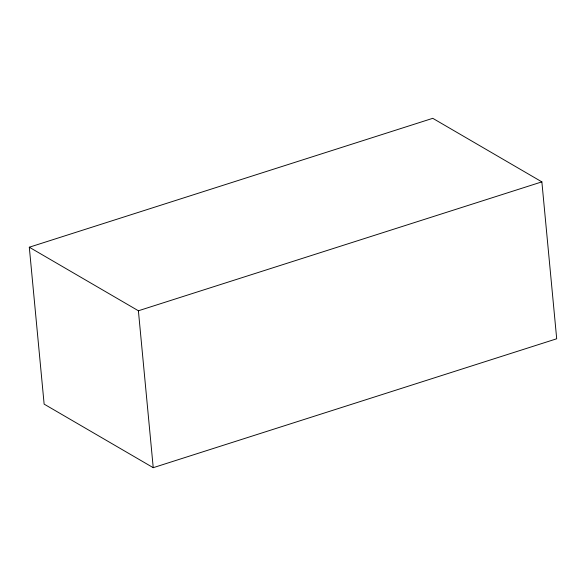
<?xml version="1.0" encoding="UTF-8"?>
<svg xmlns="http://www.w3.org/2000/svg" width="586" height="586" viewBox="0 0 586 586"><rect width="100%" height="100%" fill="white"/><g stroke="black" fill="none" stroke-linecap="round" stroke-linejoin="round"><path stroke-width="0.88" d="M29.3 247.219L432.768 118.321L541.867 181.872L556.7 338.781L153.232 467.679L44.133 404.128L29.3 247.219L138.399 310.77L541.867 181.872M138.399 310.77L153.232 467.679"/></g></svg>
